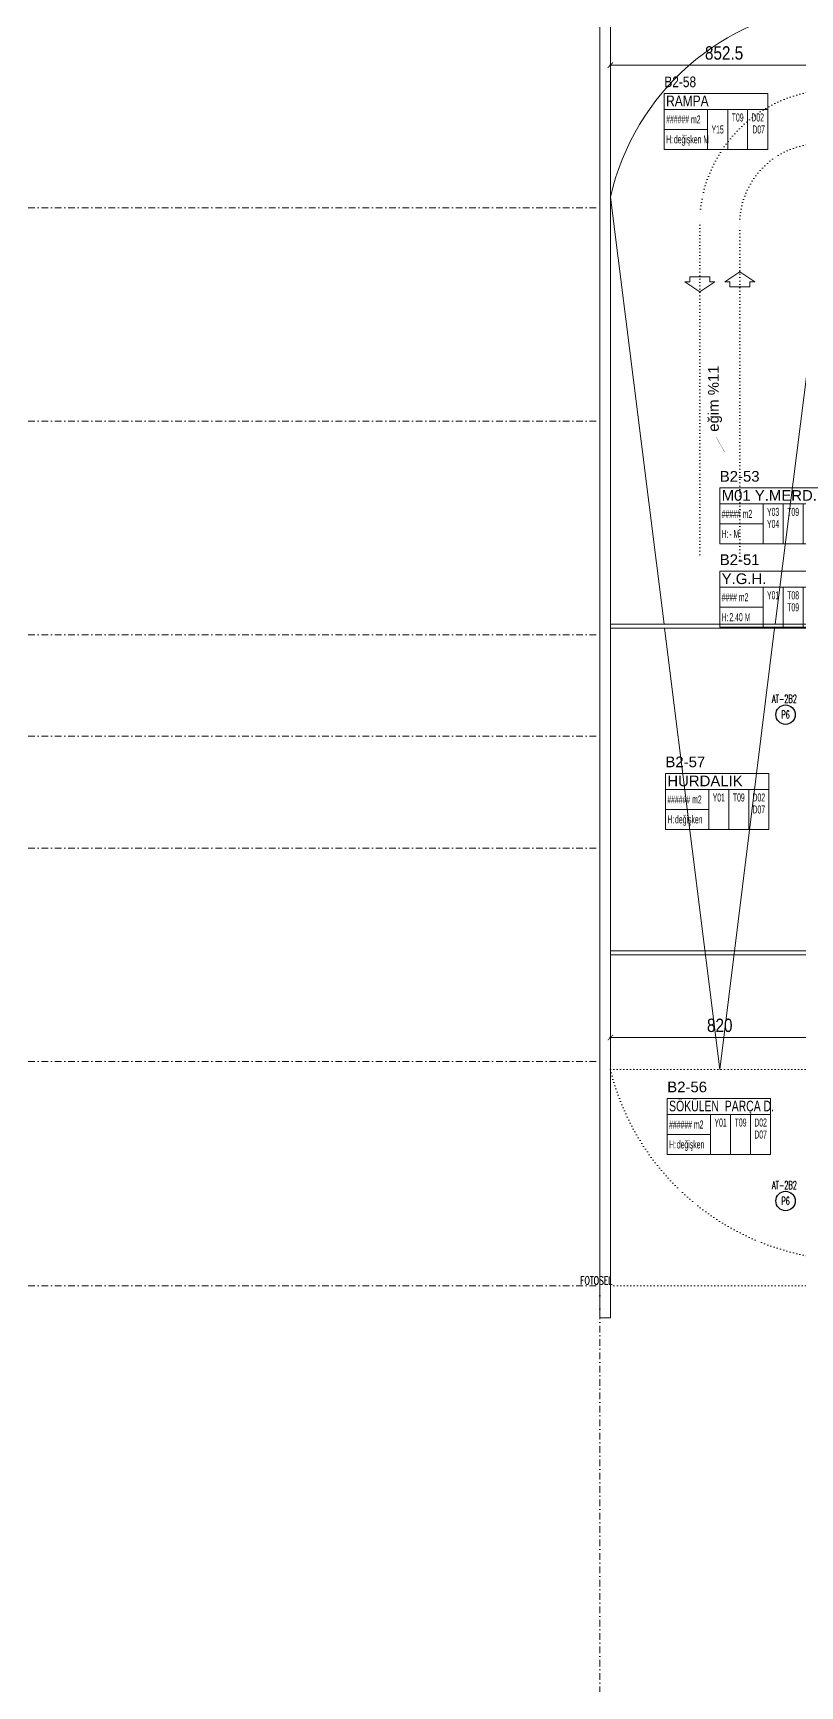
# Model space of a CAD drawing. Header units: metres. Extents: x -13194 to 152406, y -14653 to 29421.
# Drawn here: x -2124 to 751, y -1500 to 4695 of the extents above; entities that cross this region are included whole.
import ezdxf
from ezdxf.enums import TextEntityAlignment as Align

# ---------------------------------------------------------------- set-up
doc = ezdxf.new("R2010")
doc.units = ezdxf.units.M
doc.header["$LTSCALE"] = 100
doc.header["$MEASUREMENT"] = 0
doc.linetypes.add('DASHDOT2', pattern=[0.5, 0.25, -0.125, 0, -0.125])
doc.linetypes.add('DOT2', pattern=[0.125, 0, -0.125])
doc.layers.get('0').update_dxf_attribs({"color": 9, "lineweight": 9})
for name, color, linetype, lineweight in [('00', 9, 'Continuous', 9), ('01', 9, 'Continuous', 9), ('06D', 9, 'Continuous', 9), ('20', 9, 'DOT2', 9), ('21', 9, 'Continuous', 9), ('21_mahal200', 9, 'Continuous', 9), ('24', 9, 'DASHDOT2', 9), ('25', 9, 'Continuous', 9), ('E-LINYE', 7, 'Continuous', 30), ('E-YAZI', 7, 'Continuous', 30)]:
    doc.layers.add(name, color=color, linetype=linetype, lineweight=lineweight)
doc.styles.add('Arial', font='arial.ttf', dxfattribs={"height": 2.5})
doc.styles.add('E-YAZI', font='txttw.shx')
doc.styles.add('MuuM_TEXT-ITALIC', font='ARIALNI.TTF')
doc.styles.add('MuuM_TEXT-STANDART', font='ARIALN.TTF')
doc.dimstyles.new('MuuM_DIM200', dxfattribs={"dimscale": 20, "dimtxt": 2, "dimasz": 1, "dimexe": 1, "dimexo": 1, "dimgap": 1, "dimtad": 1, "dimdec": 1, "dimrnd": 0.5, "dimdsep": 46, "dimtxsty": 'MuuM_TEXT-STANDART', "dimblk": 'ARCHTICK', "dimcen": 0, "dimdle": 0.15, "dimclrd": 256, "dimclre": 256, "dimclrt": 256, "dimadec": 0, "dimazin": 0, "dimtfac": 5, "dimtdec": 1, "dimtix": 1, "dimtmove": 2, "dimatfit": 3, "dimldrblk": 'DOT', "dimfxl": 3, "dimfxlon": 1, "dimtolj": 1, "dimlwd": -1, "dimlwe": -1, "dimarcsym": 0})

# ---------------------------------------------------------------- blocks, each defined once
blk = doc.blocks.new('p-akslar_yeni')
at = {"layer": '24'}
for points in [[(-2190, -4535), (6415, -4535)], [(-2190, -5335), (6415, -5335)], [(-2190, -6135), (6415, -6135)], [(-2190, -6515), (6415, -6515)], [(-2190, -6935), (6415, -6935)], [(-2190, -7735), (6415, -7735)], [(-2190, -8575), (6415, -8575)], [(6415, -8575), (6415, -11897.2)]]:
    blk.add_lwpolyline(points, dxfattribs=at)
blk = doc.blocks.new('2.bod.sitatik')
at = {"layer": '01'}
blk.add_lwpolyline([(40, -8750), (0, -8750), (0, -2950), (40, -2950), (40, -8710), (40, -8710)], close=True, dxfattribs=at)
blk = doc.blocks.new('0_slopearrow')
at = {"const_width": 0.05}
blk.add_lwpolyline([(11.21, 0), (-3.79, 0), (-1, 1.61)], dxfattribs=at)
at = {"style": 'Arial'}
blk.add_attdef('EGIM', text='', height=2, dxfattribs=at).set_placement((0, 0.5), align=Align.BOTTOM_LEFT)
at = {"style": 'MuuM_TEXT-ITALIC'}
blk.add_attdef('SLOPE', text='', height=2, dxfattribs=at).set_placement((0, -0.5), align=Align.TOP_LEFT)
blk = doc.blocks.new('_ArchTick')
at = {"color": 0, "linetype": 'ByBlock', "const_width": 0.15}
blk.add_lwpolyline([(-0.5, -0.5), (0.5, 0.5)], dxfattribs=at)
blk = doc.blocks.new('*D446')
at = {"layer": '25', "transparency": 16777216}
for p, q in [((37, -28735.9), (895.5, -28735.9)), ((40, -28795.9), (40, -28715.9)), ((892.5, -28795.9), (892.5, -28715.9))]:
    blk.add_line(p, q, dxfattribs=at)
at = {"layer": '25', "transparency": 16777216, "xscale": 20, "yscale": 20, "zscale": 20, "rotation": 180}
blk.add_blockref('_ArchTick', (40, -28735.9), dxfattribs=at)
at = {"layer": '25', "transparency": 16777216, "xscale": 20, "yscale": 20, "zscale": 20}
blk.add_blockref('_ArchTick', (892.5, -28735.9), dxfattribs=at)
at = {"layer": '25', "transparency": 16777216, "insert": (466.3, -28690.4), "char_height": 50, "attachment_point": 5, "style": 'MuuM_TEXT-STANDART'}
blk.add_mtext('\\A1;852.5', dxfattribs=at)
blk = doc.blocks.new('_Dot')
at = {"color": 0, "linetype": 'ByBlock', "lineweight": -2}
blk.add_line((-0.5, 0), (-1, 0), dxfattribs=at)
at = {"color": 0, "linetype": 'ByBlock', "const_width": 0.5}
blk.add_lwpolyline([(-0.25, 0, 1), (0.25, 0, 1)], format="xyb", close=True, dxfattribs=at)
blk = doc.blocks.new('*D448')
at = {"layer": '25', "transparency": 16777216}
for p, q in [((37, -32380.8), (863, -32380.8)), ((40, -32440.8), (40, -32360.8)), ((860, -32440.8), (860, -32360.8))]:
    blk.add_line(p, q, dxfattribs=at)
at = {"layer": '25', "transparency": 16777216, "xscale": 20, "yscale": 20, "zscale": 20, "rotation": 180}
blk.add_blockref('_ArchTick', (40, -32380.8), dxfattribs=at)
at = {"layer": '25', "transparency": 16777216, "xscale": 20, "yscale": 20, "zscale": 20}
blk.add_blockref('_ArchTick', (860, -32380.8), dxfattribs=at)
at = {"layer": '25', "transparency": 16777216, "insert": (450, -32335.2), "char_height": 50, "attachment_point": 5, "style": 'MuuM_TEXT-STANDART'}
blk.add_mtext('\\A1;820', dxfattribs=at)
blk = doc.blocks.new('0_arrow1')
at = {"linetype": 'ByBlock', "lineweight": -2}
blk.add_lwpolyline([(15, -22.5), (-15, -22.5), (-15, -15), (-22.5, -15), (0, 0), (22.5, -15), (15, -15)], close=True, dxfattribs=at)
blk.add_point((0, 0))
blk = doc.blocks.new('0_roomno2')
blk.add_lwpolyline([(19.38, -10.5), (0, -10.5), (0, 0), (19.38, 0)], close=True)
for points in [[(0, -3), (19.38, -3)], [(8.12, -3), (8.12, -10.5)], [(11.88, -3), (11.88, -10.5)], [(15.62, -3), (15.62, -10.5)], [(0, -6.75), (8.12, -6.75)]]:
    blk.add_lwpolyline(points)
at = {"style": 'MuuM_TEXT-STANDART', "width": 0.6}
blk.add_text('H:', height=1.5, dxfattribs=at).set_placement((0.35, -8.61), align=Align.MIDDLE_LEFT)
at = {"style": 'Arial'}
blk.add_attdef('ODANO', (0, 1.17), '', height=2, dxfattribs=at)
blk.add_attdef('MEKANADI', text='', height=2, dxfattribs=at).set_placement((0.35, -3), align=Align.BOTTOM_LEFT)
at = {"style": 'MuuM_TEXT-STANDART', "width": 0.6}
for tag, p in [('M2', (0.35, -4.88)), ('TEMIZTAVANYUKSEKLIGI', (1.8, -8.61))]:
    blk.add_attdef(tag, text='', height=1.5, dxfattribs=at).set_placement(p, align=Align.MIDDLE_LEFT)
for tag, p in [('YER01', (10, -4.5)), ('YER02', (10, -6.75)), ('TAVAN01', (13.75, -4.5)), ('TAVAN02', (13.75, -6.75)), ('DUVAR01', (17.5, -4.5)), ('DUVAR02', (17.5, -6.75)), ('YER03', (10, -9)), ('TAVAN03', (13.75, -9)), ('DUVAR03', (17.5, -9))]:
    blk.add_attdef(tag, text='', height=1.5, dxfattribs=at).set_placement(p, align=Align.MIDDLE_CENTER)
blk = doc.blocks.new('2.bod.Mimari')
at = {"layer": '00'}
for points in [[(40, -6150), (40, -6165), (860, -6165), (860, -6150)], [(40, -7375), (40, -7390), (860, -7390), (860, -7375)]]:
    blk.add_lwpolyline(points, close=True, dxfattribs=at)
at = {"layer": '06D'}
blk.add_lwpolyline([(657.5, -6150), (860, -4550), (860, -4550), (940, -4550), (940, -3830), (860, -3830, 0.3239144), (40, -4550), (241.23, -6150)], format="xyb", dxfattribs=at)
at = {"layer": '06D', "linetype": 'DOT2'}
for points in [[(375, -5889.88), (375, -4630, -0.3693847), (825, -4150), (8420, -4150)], [(525, -5909.88), (525, -4650, -0.4142136), (825, -4350), (8520, -4350)], [(1550, -8530), (1550, -7820), (860, -7820), (1550, -8175), (860, -8530, -0.317932), (40, -7820), (860, -7820)]]:
    blk.add_lwpolyline(points, format="xyb", dxfattribs=at)
at = {"layer": '06D'}
blk.add_lwpolyline([(243.11, -6165), (450, -7820), (655.62, -6165)], dxfattribs=at)
at = {"layer": '20'}
blk.add_lwpolyline([(860, -8630), (40, -8629.99)], dxfattribs=at)
at = {"layer": '06D', "xscale": -2.5, "yscale": 2.5, "zscale": 2.5}
blk.add_blockref('0_arrow1', (525, -4830.22), dxfattribs=at)
at = {"layer": '06D', "xscale": 2.5, "yscale": 2.5, "zscale": 2.5, "rotation": 180}
blk.add_blockref('0_arrow1', (375, -4905.22), dxfattribs=at)
at = {"layer": '21'}
ref = blk.add_blockref('0_slopearrow', (468.37, -5429.12), dxfattribs=dict(at, xscale=20, yscale=20, zscale=20, rotation=90))
ref.add_attrib('EGIM', 'eğim %11', dxfattribs={"layer": '0', "height": 40, "rotation": 90, "style": 'Arial'}).set_placement((458.37, -5429.12), align=Align.BOTTOM_LEFT)
at = {"layer": '21_mahal200'}
ref = blk.add_blockref('0_roomno2', (242.23, -4160.99), dxfattribs=dict(at, xscale=20, yscale=20, zscale=20))
ref.add_attrib('ODANO', 'B2-58', (242.23, -4137.59), dxfattribs={"layer": '0', "height": 40, "style": 'Arial', "width": 0.8})
ref.add_attrib('MEKANADI', 'RAMPA', dxfattribs={"layer": '0', "height": 40, "style": 'Arial', "width": 0.8}).set_placement((249.23, -4220.99), align=Align.BOTTOM_LEFT)
ref.add_attrib('M2', '###### m2', dxfattribs={"layer": '0', "height": 30, "style": 'MuuM_TEXT-STANDART', "width": 0.6}).set_placement((249.23, -4258.49), align=Align.MIDDLE_LEFT)
ref.add_attrib('TEMIZTAVANYUKSEKLIGI', 'değişken M', dxfattribs={"layer": '0', "height": 30, "style": 'MuuM_TEXT-STANDART', "width": 0.6}).set_placement((278.23, -4333.15), align=Align.MIDDLE_LEFT)
ref.add_attrib('TAVAN01', 'T09', dxfattribs={"layer": '0', "height": 30, "style": 'MuuM_TEXT-STANDART', "width": 0.6}).set_placement((517.23, -4250.99), align=Align.MIDDLE_CENTER)
ref.add_attrib('DUVAR01', 'D02', dxfattribs={"layer": '0', "height": 30, "style": 'MuuM_TEXT-STANDART', "width": 0.6}).set_placement((592.23, -4250.99), align=Align.MIDDLE_CENTER)
ref.add_attrib('YER02', 'Y15', dxfattribs={"layer": '0', "height": 30, "style": 'MuuM_TEXT-STANDART', "width": 0.6}).set_placement((442.23, -4295.99), align=Align.MIDDLE_CENTER)
ref.add_attrib('DUVAR02', ' D07', dxfattribs={"layer": '0', "height": 30, "style": 'MuuM_TEXT-STANDART', "width": 0.6}).set_placement((592.23, -4295.99), align=Align.MIDDLE_CENTER)
ref = blk.add_blockref('0_roomno2', (450.17, -5639.65), dxfattribs=dict(at, xscale=20, yscale=20, zscale=20))
ref.add_attrib('ODANO', 'B2-53', (450.17, -5616.25), dxfattribs={"layer": '0', "height": 40, "style": 'Arial'})
ref.add_attrib('MEKANADI', 'M01 Y.MERD.', dxfattribs={"layer": '0', "height": 40, "style": 'Arial'}).set_placement((457.17, -5699.65), align=Align.BOTTOM_LEFT)
ref.add_attrib('M2', '##### m2', dxfattribs={"layer": '0', "height": 30, "style": 'MuuM_TEXT-STANDART', "width": 0.6}).set_placement((457.17, -5737.15), align=Align.MIDDLE_LEFT)
ref.add_attrib('TEMIZTAVANYUKSEKLIGI', '- M', dxfattribs={"layer": '0', "height": 30, "style": 'MuuM_TEXT-STANDART', "width": 0.6}).set_placement((486.17, -5811.81), align=Align.MIDDLE_LEFT)
ref.add_attrib('YER01', 'Y03', dxfattribs={"layer": '0', "height": 30, "style": 'MuuM_TEXT-STANDART', "width": 0.6}).set_placement((650.17, -5729.65), align=Align.MIDDLE_CENTER)
ref.add_attrib('TAVAN01', 'T09', dxfattribs={"layer": '0', "height": 30, "style": 'MuuM_TEXT-STANDART', "width": 0.6}).set_placement((725.17, -5729.65), align=Align.MIDDLE_CENTER)
ref.add_attrib('DUVAR01', 'D07', dxfattribs={"layer": '0', "height": 30, "style": 'MuuM_TEXT-STANDART', "width": 0.6}).set_placement((800.17, -5729.65), align=Align.MIDDLE_CENTER)
ref.add_attrib('YER02', 'Y04', dxfattribs={"layer": '0', "height": 30, "style": 'MuuM_TEXT-STANDART', "width": 0.6}).set_placement((650.17, -5774.65), align=Align.MIDDLE_CENTER)
ref = blk.add_blockref('0_roomno2', (450.17, -5952.04), dxfattribs=dict(at, xscale=20, yscale=20, zscale=20))
ref.add_attrib('ODANO', 'B2-51', (450.17, -5928.64), dxfattribs={"layer": '0', "height": 40, "style": 'Arial'})
ref.add_attrib('MEKANADI', 'Y.G.H.', dxfattribs={"layer": '0', "height": 40, "style": 'Arial'}).set_placement((457.17, -6012.04), align=Align.BOTTOM_LEFT)
ref.add_attrib('M2', '#### m2', dxfattribs={"layer": '0', "height": 30, "style": 'MuuM_TEXT-STANDART', "width": 0.6}).set_placement((457.17, -6049.54), align=Align.MIDDLE_LEFT)
ref.add_attrib('TEMIZTAVANYUKSEKLIGI', '2.40 M', dxfattribs={"layer": '0', "height": 30, "style": 'MuuM_TEXT-STANDART', "width": 0.6}).set_placement((486.17, -6124.19), align=Align.MIDDLE_LEFT)
ref.add_attrib('YER01', 'Y01', dxfattribs={"layer": '0', "height": 30, "style": 'MuuM_TEXT-STANDART', "width": 0.6}).set_placement((650.17, -6042.04), align=Align.MIDDLE_CENTER)
ref.add_attrib('TAVAN01', 'T08', dxfattribs={"layer": '0', "height": 30, "style": 'MuuM_TEXT-STANDART', "width": 0.6}).set_placement((725.17, -6042.04), align=Align.MIDDLE_CENTER)
ref.add_attrib('DUVAR01', 'D07', dxfattribs={"layer": '0', "height": 30, "style": 'MuuM_TEXT-STANDART', "width": 0.6}).set_placement((800.17, -6042.04), align=Align.MIDDLE_CENTER)
ref.add_attrib('TAVAN02', 'T09', dxfattribs={"layer": '0', "height": 30, "style": 'MuuM_TEXT-STANDART', "width": 0.6}).set_placement((725.17, -6087.04), align=Align.MIDDLE_CENTER)
ref = blk.add_blockref('0_roomno2', (246.5, -6710.03), dxfattribs=dict(at, xscale=20, yscale=20, zscale=20))
ref.add_attrib('ODANO', 'B2-57', (246.5, -6686.63), dxfattribs={"layer": '0', "height": 40, "style": 'Arial'})
ref.add_attrib('MEKANADI', 'HURDALIK', dxfattribs={"layer": '0', "height": 40, "style": 'Arial'}).set_placement((253.5, -6770.03), align=Align.BOTTOM_LEFT)
ref.add_attrib('M2', '###### m2', dxfattribs={"layer": '0', "height": 30, "style": 'MuuM_TEXT-STANDART', "width": 0.6}).set_placement((253.5, -6807.53), align=Align.MIDDLE_LEFT)
ref.add_attrib('TEMIZTAVANYUKSEKLIGI', 'değişken', dxfattribs={"layer": '0', "height": 30, "style": 'MuuM_TEXT-STANDART', "width": 0.6}).set_placement((282.5, -6882.19), align=Align.MIDDLE_LEFT)
ref.add_attrib('YER01', 'Y01', dxfattribs={"layer": '0', "height": 30, "style": 'MuuM_TEXT-STANDART', "width": 0.6}).set_placement((446.5, -6800.03), align=Align.MIDDLE_CENTER)
ref.add_attrib('TAVAN01', 'T09', dxfattribs={"layer": '0', "height": 30, "style": 'MuuM_TEXT-STANDART', "width": 0.6}).set_placement((521.5, -6800.03), align=Align.MIDDLE_CENTER)
ref.add_attrib('DUVAR01', 'D02', dxfattribs={"layer": '0', "height": 30, "style": 'MuuM_TEXT-STANDART', "width": 0.6}).set_placement((596.5, -6800.03), align=Align.MIDDLE_CENTER)
ref.add_attrib('DUVAR02', 'D07', dxfattribs={"layer": '0', "height": 30, "style": 'MuuM_TEXT-STANDART', "width": 0.6}).set_placement((596.5, -6845.03), align=Align.MIDDLE_CENTER)
ref = blk.add_blockref('0_roomno2', (253.2, -7928.5), dxfattribs=dict(at, xscale=20, yscale=20, zscale=20))
ref.add_attrib('ODANO', 'B2-56', (253.2, -7905.1), dxfattribs={"layer": '0', "height": 40, "style": 'Arial'})
ref.add_attrib('MEKANADI', 'SÖKÜLEN  PARÇA D.', dxfattribs={"layer": '0', "height": 40, "style": 'Arial', "width": 0.7}).set_placement((260.2, -7988.5), align=Align.BOTTOM_LEFT)
ref.add_attrib('M2', '###### m2', dxfattribs={"layer": '0', "height": 30, "style": 'MuuM_TEXT-STANDART', "width": 0.6}).set_placement((260.2, -8026), align=Align.MIDDLE_LEFT)
ref.add_attrib('TEMIZTAVANYUKSEKLIGI', 'değişken', dxfattribs={"layer": '0', "height": 30, "style": 'MuuM_TEXT-STANDART', "width": 0.6}).set_placement((289.2, -8100.66), align=Align.MIDDLE_LEFT)
ref.add_attrib('YER01', 'Y01', dxfattribs={"layer": '0', "height": 30, "style": 'MuuM_TEXT-STANDART', "width": 0.6}).set_placement((453.2, -8018.5), align=Align.MIDDLE_CENTER)
ref.add_attrib('TAVAN01', 'T09', dxfattribs={"layer": '0', "height": 30, "style": 'MuuM_TEXT-STANDART', "width": 0.6}).set_placement((528.2, -8018.5), align=Align.MIDDLE_CENTER)
ref.add_attrib('DUVAR01', 'D02', dxfattribs={"layer": '0', "height": 30, "style": 'MuuM_TEXT-STANDART', "width": 0.6}).set_placement((603.2, -8018.5), align=Align.MIDDLE_CENTER)
ref.add_attrib('DUVAR02', 'D07', dxfattribs={"layer": '0', "height": 30, "style": 'MuuM_TEXT-STANDART', "width": 0.6}).set_placement((603.2, -8063.5), align=Align.MIDDLE_CENTER)
at = {"layer": '25'}
for base, p1, p2, picture, middle in [((892.5, -4055.09), (40.03, -7032.89), (892.5, -4150), '*D446', (466.27, -4009.56)), ((860, -7699.98), (40.01, -7959.39), (860, -7794.89), '*D448', (450, -7654.45))]:
    dim = blk.add_linear_dim(base=base, p1=p1, p2=p2, dimstyle='MuuM_DIM200', override={"dimtxt": 2.5}, dxfattribs=at)
    dim.commit()
    dim.dimension.update_dxf_attribs({"geometry": picture, "text_midpoint": middle, "insert": (0, 24680.79)})

msp = doc.modelspace()

# ---------------------------------------------------------------- linework, layer by layer
at = {"layer": 'E-LINYE', "color": 7, "linetype": 'Continuous'}
for centre in [(696.7, 2140.5), (696.7, 317.6)]:
    msp.add_circle(centre, 36.4, dxfattribs=at)

# ---------------------------------------------------------------- block references
for name in ['2.bod.sitatik', '2.bod.Mimari']:
    msp.add_blockref(name, (0, 8630))
at = {"layer": '24'}
msp.add_blockref('p-akslar_yeni', (-6415, 8575), dxfattribs=at)

# ---------------------------------------------------------------- texts
at = {"layer": 'E-LINYE', "color": 3, "linetype": 'Continuous', "style": 'E-YAZI', "width": 0.6}
for s, p in [('AT-2B2', (692.4, 2199.7)), ('P6', (696.7, 2140.5)), ('AT-2B2', (692.4, 376.8)), ('P6', (696.7, 317.6))]:
    msp.add_text(s, height=30, dxfattribs=at).set_placement(p, align=Align.MIDDLE_CENTER)
at = {"layer": 'E-YAZI', "color": 3, "style": 'E-YAZI', "width": 0.7}
msp.add_text('FOTOSEL', height=30, dxfattribs=at).set_placement((-72.9, 4.5))

doc.saveas('drawing.dxf')
